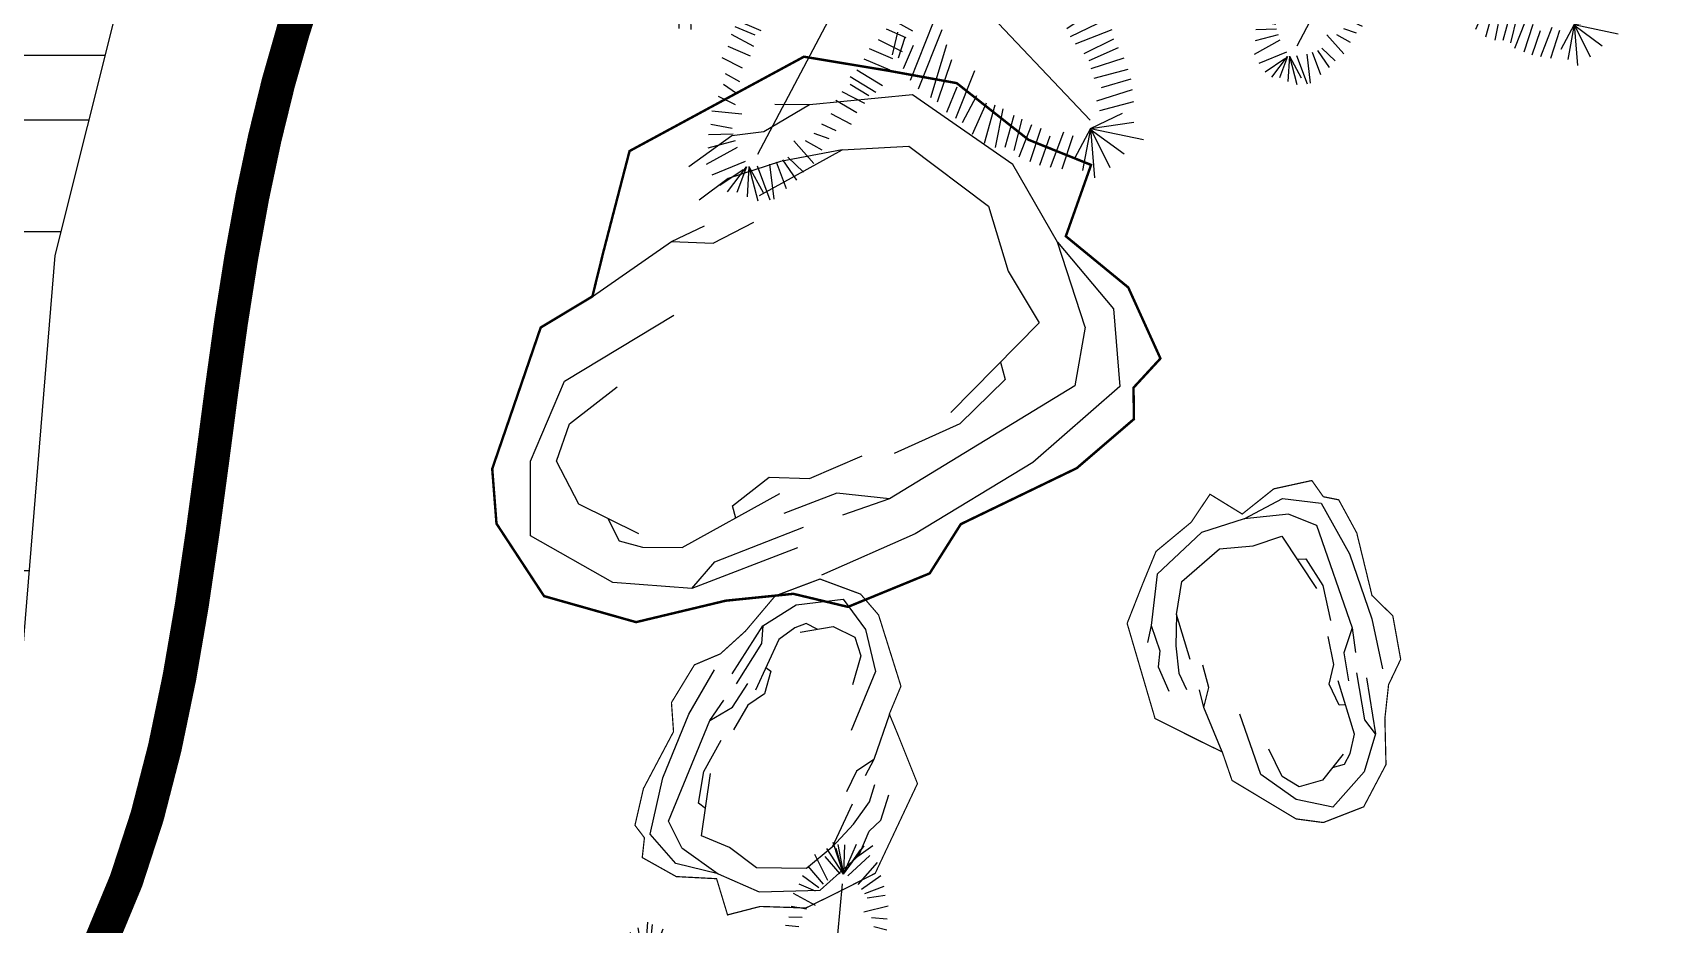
# Model space of a CAD drawing. Extents: x 302512 to 1034855, y -184136 to 410364.
# Drawn here: x 563410 to 568247, y 54136 to 56767 of the extents above; entities that cross this region are included whole.
import ezdxf

# ---------------------------------------------------------------- set-up
doc = ezdxf.new("R2010")
doc.units = 0
doc.header["$MEASUREMENT"] = 0
doc.linetypes.add('ACAD_ISO04W100', pattern=[30.5, 24, -3, 0.5, -3])
for name, color, linetype in [('_DWGTOLN', 7, 'Continuous'), ('F', 5, 'Continuous'), ('树', 80, 'Continuous'), ('水', 120, 'Continuous'), ('环境', 8, 'Continuous'), ('红线', 20, 'Continuous'), ('道路线', 161, 'Continuous')]:
    doc.layers.add(name, color=color, linetype=linetype)

# ---------------------------------------------------------------- blocks, each defined once
blk = doc.blocks.new('M_F15')
for p, q in [((-81.9454059945001, 483.6525579526096), (-113.6309115628774, 533.2662440708191)), ((-104.4587915299271, 531.8963583796794), (-81.9454059945001, 483.6525579526096)), ((-93.0075386403023, 534.2787682773123), (-81.9454059945001, 483.6525579526096)), ((-81.9454059945001, 483.6525579526096), (-59.09848882151164, 541.0686364855683)), ((-81.9454059945001, 483.6525579526096), (-73.32917202415229, 540.4134737637178)), ((-81.9454059945001, 483.6525579526096), (-63.05993556987414, 532.9908167884514)), ((-74.39900240463612, 482.9714111716439), (-45.21615323580772, 526.7830634944476)), ((-105.8377881156539, 466.1170081378186), (-139.5192633542465, 505.1070747927588)), ((-81.9454059945001, 483.6525579526096), (-121.6030472779348, 520.0747937773849)), ((-88.02905933707552, 482.9714111716439), (-121.142834016202, 505.9072918547427)), ((-81.9454059945001, 483.6525579526096), (-105.4585047571745, 524.3651670480831)), ((-52.99254935400131, 472.5335253517896), (-29.62063354822021, 518.4510669189513)), ((-111.8982279383417, 458.2108195338496), (-145.8490550445331, 482.0464083663155)), ((-45.21615323580772, 466.3074180206495), (-17.9560393709271, 497.5752952792445)), ((-37.3970296664138, 460.0355304885452), (-8.214180497585403, 480.9113021282519)), ((-117.9891978261221, 450.2499557342999), (-151.3199176075614, 463.5352726674737)), ((-48.53934455334274, 267.0939526876573), (-79.8330389566072, 467.2734899063817)), ((-31.58609630336832, 453.7636429564409), (-2.360519683339589, 466.3074180206495)), ((-122.1303308528422, 442.7696792006336), (-153.5085762711278, 447.9548827746985)), ((-31.58609630336832, 428.721873028986), (7.381339190002109, 449.5976446686927)), ((-116.1374942658222, 418.4555649716331), (-158.9684830085862, 429.3992971412517)), ((-129.789852079437, 408.6781536090166), (-157.2548304479369, 406.1993811552511)), ((-15.99057661577899, 422.4957656978459), (11.26953724909981, 426.661763985594)), ((-8.214180497585403, 407.8918815902434), (15.15773530819752, 407.8918815902434)), ((-133.8453758227388, 392.6376269723114), (-156.5381580141966, 387.044409218317)), ((-2.360519683339589, 391.1821082382867), (21.01139612244333, 393.2879974826428)), ((-135.530066510064, 375.0125400877005), (-158.7268166777631, 371.4640193255418)), ((5.415876434853999, 372.4122258429361), (38.52965111397862, 376.5782241306842)), ((-138.5886101264568, 354.9270694019306), (-171.7371555154878, 351.0474361944234)), ((5.415876434853999, 351.5364542032294), (40.49511386912673, 357.8083417353355)), ((9.304074493951703, 336.9325700956288), (46.30604723217402, 341.0985683833769)), ((-384.5062691857966, 263.9481191743562), (-393.7379548136869, 318.118141381754)), ((-376.8484047152979, 260.5136657134772), (-384.8847971936593, 315.7786735444006)), ((-370.4058597239509, 266.1509367563176), (-364.638491684711, 313.2557747305327)), ((-133.8730613595126, 319.5478713341272), (-170.7968227986748, 314.7377393777842)), ((-133.5927536663439, 334.6578992219966), (-169.1536180020103, 332.3526010014193)), ((13.23500000424792, 311.8908001681739), (56.04790610551572, 320.2685769446343)), ((17.12319806334563, 322.3286859880263), (48.27150998732213, 328.6005735201325)), ((-418.0225635458355, 292.717311076598), (-419.7146645583052, 290.8105871800781)), ((-392.5423569287868, 270.8460103295602), (-407.752751604321, 303.8908403125224)), ((-358.4422906107175, 261.4643631574909), (-348.1339626727531, 308.7989647709201)), ((-345.6188381309021, 259.4575591612975), (-335.2700561231941, 306.8135919445831)), ((-334.5960605237397, 252.0483536201264), (-318.7457688453796, 297.9187830835417)), ((-318.9711731442221, 249.3497729593128), (-302.2005419490542, 297.8836467141537)), ((-298.8062634040107, 237.9835269649993), (-275.5523893331265, 296.5763453529016)), ((-281.3409408055013, 236.2115924666687), (-258.9874041709427, 292.103210082083)), ((-131.6969267132845, 294.293033095315), (-175.270705234796, 292.1816596298759)), ((-137.970070993475, 303.4971194364462), (-169.7142333883476, 302.1325452256806)), ((19.04593336729522, 299.3928053049294), (61.90156691976154, 307.7248018804257)), ((-374.8798419088362, 255.6851372740057), (-438.000966007703, 268.8885484412003)), ((-387.591514744965, 266.5963839438373), (-426.0892261703866, 283.4500904579254)), ((-269.4180695766354, 227.1033452776192), (-237.0430029912113, 272.8794507207258)), ((-256.615800529953, 211.8366263694061), (-219.5779242073259, 266.7072738020306)), ((-134.3480674624298, 280.7675654553514), (-177.9523760490301, 278.6015167943315)), ((22.9341314263911, 280.6229229095788), (63.82430222371113, 282.6830319529709)), ((24.89959418153921, 263.9131495576203), (61.90156691976154, 266.0190388019782)), ((383.1692724840723, 201.3316148394661), (379.2810744249746, 266.0190388019782)), ((396.7993294165117, 203.437504083824), (400.6875274756094, 268.0791478453702)), ((414.3175844080488, 199.2257255951099), (422.1367079774427, 268.0791478453702)), ((-372.907476107699, 253.9921288040114), (-445.3519996959676, 259.3232937982484)), ((-379.6705731393522, 248.0424715980607), (-440.3909127529914, 237.8754977451572)), ((-114.1863065028247, 71.93872651200945), (-368.6158484789303, 247.4366166022846)), ((-238.250384309742, 208.3656502231988), (-205.8755615389418, 249.7415132459391)), ((-221.7667949162933, 195.0491677719347), (-193.0114111747589, 252.1563828399667)), ((-133.6313950286894, 261.6125935184173), (-173.8264045417454, 253.8272658214028)), ((-131.5408696658815, 244.918005382644), (-167.971618954376, 238.1076263690702)), ((-8.247149853683368, 9.352799324080479), (-46.13699185977566, 251.7265804548606)), ((32.67599029973462, 247.2491564066277), (71.64342579310505, 251.4151546943758)), ((285.8361386530451, 184.6218414875093), (262.4642228472621, 240.9772688745234)), ((283.8706758978969, 240.9772688745234), (291.6470720160905, 186.7277307318654)), ((305.2771289485299, 190.8937290196136), (297.5007328303363, 249.3092654500197)), ((324.7608466952152, 195.0597273073618), (313.0962525179239, 245.1432671622715)), ((340.3563663828027, 197.1656165517179), (322.795383940067, 259.7471512698721)), ((352.0209605600958, 201.3316148394661), (342.2791016867523, 259.7471512698721)), ((365.6510174925352, 197.1656165517179), (361.7628194334375, 257.641262025516)), ((424.0594432813923, 195.0597273073618), (437.6895002138317, 255.581152982124)), ((435.7667649098821, 195.0597273073618), (455.2077552053688, 253.4752637377678)), ((437.8582097770468, 186.2982342442192), (476.4827280939699, 247.8187747401626)), ((-373.3108490840168, 227.138481647009), (-437.8141507082619, 201.8154382174089)), ((-374.1900030872093, 237.6971957865389), (-434.0509469635144, 221.4095066955342)), ((-208.0234905489178, 186.9053232264323), (-172.8469890637934, 231.9896520049206)), ((-197.0209588368598, 175.1336317459609), (-158.2242868785997, 217.6873357402546)), ((-135.1033812585138, 226.877231688708), (-173.9354936680738, 221.5967377274592)), ((34.64145305488273, 211.7695006593203), (75.53162385220094, 218.0413881914246)), ((38.52965111397862, 228.4334938103129), (69.67796303795694, 230.5393830546691)), ((196.2366734890129, 215.9354989470685), (221.5740520499421, 161.6859608044106)), ((235.2041089823815, 167.9578483365149), (215.7203912356963, 224.2674955225648)), ((250.7569012187705, 176.289844912013), (227.3849854129894, 222.2073864791728)), ((268.2751562103076, 178.3957341563691), (246.8687031596746, 228.4334938103129)), ((440.2775785629856, 187.248581133832), (481.4938949745156, 236.8451700832647)), ((455.8701346999114, 193.3734585448055), (488.7850625439678, 219.5025368538245)), ((-368.8317705027948, 209.6866567839825), (-427.7731063061619, 182.8616847233043)), ((-360.5902196206935, 198.628173137984), (-415.9316308460329, 164.910090353811)), ((-182.3573149526765, 169.6532314918823), (-145.4420199123997, 202.4583733131058)), ((-128.5209674118341, 191.9581703648346), (-169.723912877369, 188.2622366514915)), ((-136.2841039695995, 207.2074478122613), (-167.0312862375649, 201.797929552431)), ((38.52965111397862, 197.1656165517179), (85.27348272554445, 201.3316148394661)), ((170.9420223792804, 138.7500801213118), (149.5355693286456, 197.1656165517179)), ((192.3484754299152, 147.08207669681), (165.0883615650346, 205.497613127216)), ((204.055797058405, 161.6859608044106), (178.7184184974758, 209.6636114149642)), ((452.085670987095, 191.8868917430755), (504.275124700227, 174.6858380949107)), ((461.9430006139028, 195.7589275423106), (498.2638199568864, 193.7303869233801)), ((493.1978603934604, 208.0360797273624), (492.3050937297048, 210.4239175648327)), ((-348.7080462761969, 185.0982523587136), (-400.3276830850245, 153.3518372013459)), ((-346.0087029491169, 171.1036984423645), (-393.0676215933636, 135.1490480227803)), ((-128.8012751050028, 176.848142476967), (-175.1838196148274, 169.7066510180448)), ((-164.9331778677824, 154.6591385625979), (-131.6789572791658, 189.8765298661729)), ((-150.3104756825887, 140.3568222979302), (-114.2138784952804, 183.7043529474777)), ((-92.91767042833635, 130.3838627457844), (-141.7139697985822, 179.5860335996749)), ((-134.7472258059497, 124.3768955552423), (-100.5112720122725, 171.1388348117525)), ((-112.5619551026884, 130.4714597560796), (-118.4992788551608, 189.7600742626455)), ((-95.50421038266722, 134.9819872583721), (-107.6269970734938, 185.0589791294224)), ((36.56418835883233, 165.8519590921587), (79.41982191129864, 170.0179573799069)), ((38.52965111397862, 182.5617324441173), (91.08441608858993, 186.7277307318654)), ((87.53713505935048, 39.1374546400184), (406.5672658211224, 179.5379345197416)), ((139.7937104553039, 122.0403067693551), (116.421794649521, 182.5617324441173)), ((154.9061947198879, 111.5590481061354), (131.97458688591, 190.8937290196136)), ((437.6895002138317, 170.0179573799069), (474.691472952054, 138.7500801213118)), ((445.4658963320253, 186.7277307318654), (498.0633887578369, 167.9578483365149)), ((447.4313590871734, 178.3957341563691), (486.3560671293453, 151.2480749845581)), ((-336.8668146306918, 162.746415568854), (-383.9466728934458, 117.9320926576183)), ((-327.7051680464065, 149.9511337939148), (-366.5013523754187, 116.1979146403519)), ((-125.3063667480365, 162.6686133379335), (-177.3309923877332, 154.1364863862455)), ((-114.0598624447466, 107.4130155266666), (-166.9367798773983, 144.8778324336399)), ((-119.3991394444365, 146.9147492119719), (-162.0064679041297, 140.7037565018873)), ((-107.1690812555098, 119.3599965718131), (-155.1419779562493, 162.8601273127842)), ((40.49511386912673, 145.021967653418), (91.08441608858993, 153.3539642289143)), ((418.2057824671465, 153.3539642289143), (451.3195571462711, 117.8743084816069)), ((429.9131040956363, 159.6258517610186), (466.9150768338586, 128.3121943014594)), ((-314.9028989997241, 134.6844148857017), (-362.8819133461548, 100.4665625950602)), ((-349.1386089787793, 92.3227180495578), (-304.8409149791132, 124.5903338832504)), ((-300.2597448252691, 120.4412862719564), (-339.1175666571598, 73.40672103651923)), ((-118.2309407506873, 125.7493049568311), (-169.3441955468952, 121.7324840591154)), ((-0.3909069553155859, 65.89812702484414), (19.89524826645356, 127.6501188822094)), ((46.30604723217402, 128.3121943014594), (71.64342579310505, 130.4180835458155)), ((389.0229332983181, 128.3121943014594), (429.9131040956363, 80.33454369090578)), ((408.5066510450033, 140.8101891647038), (443.5431610280775, 103.2704243740045)), ((-286.5371362617789, 107.8380116551671), (-320.7323921710886, 65.49774598887961)), ((-119.8741455473537, 108.134443333196), (-144.9792466854487, 104.1155605661315)), ((-6.248717742439112, -3.122762666953349), (36.07445969408946, 116.7943197493805)), ((20.61368331915946, 51.80463341380346), (51.08032674618516, 104.1897975150059)), ((37.48196257796553, 45.50336730856907), (70.29529475607342, 101.3859776128629)), ((346.16729974585, 103.2704243740045), (377.3156116698265, 44.85488794359844)), ((365.6510174925352, 107.4364226617527), (390.9456686022659, 57.39866300780886)), ((379.2810744249746, 113.7083101938588), (418.2057824671465, 67.79076862669717)), ((-276.4753960557919, 93.34368823234945), (-306.1096899858967, 51.19542972421368)), ((-261.8319980667147, 83.5008020389705), (-302.4695551527475, 39.92350775020896)), ((-285.9859657592988, 26.60702529894479), (-249.9091268378488, 74.392554849921)), ((-6.248717742439112, -3.122762666953349), (-94.85556970490325, 86.46229600323386)), ((-6.248717742439112, -3.122762666953349), (89.21897577950222, 91.1695898949256)), ((301.3889308894341, 72.00254711540947), (324.7608466952152, 19.81311801614356)), ((315.0189878218735, 80.33454369090578), (352.0209605600958, 28.19089479260583)), ((334.5027055685587, 88.6665402664039), (355.9091586191935, 40.68888965585029)), ((-241.7082738401168, 58.91239761370161), (-272.2429052065472, 14.06293833307609)), ((-223.3228555394217, 55.40366498642834), (-262.1809211859363, 3.968857330624814)), ((-61.47868802312769, 24.7082645880073), (-113.1294514805377, 53.68200002248159)), ((-5.812025743356571, -2.814611742729539), (-88.58661081040736, 54.28082190675559)), ((252.7223639739186, 49.02088623134659), (268.2751562103076, 3.149124865150952)), ((274.1288170245534, 57.39866300780886), (285.8361386530451, 9.421012397255254)), ((285.8361386530451, 67.79076862669717), (305.2771289485299, 13.58701068500341)), ((-205.9391725242731, 40.38814088728759), (-247.5375231968574, -5.87402886275413)), ((-190.3756788330102, 28.80845656496604), (-233.7744605636235, -18.45587230968704)), ((8.79872231751142, 4.485834407392758), (70.56543769070413, 31.66845962929074)), ((211.8321931766004, 36.52289136810214), (237.1268442863311, -15.62075753019963)), ((233.2386462272334, 42.79477890020644), (254.6450992778682, -9.39465019905947)), ((-215.8566075094041, -40.58114540723363), (-251.7684364181241, 6.966011898757642)), ((-233.9957886550201, 18.50596058387782), (-203.0555205438741, -32.75508652054668)), ((-176.5919203958892, 20.68604318932012), (-219.1310625745446, -28.29875850306598)), ((-6.248717742439112, -3.122762666953349), (114.456331894371, 3.149124865150952)), ((-8.247149853683368, -2.814611742729539), (-328.0917545151624, -186.8767077362336)), ((-257.8994091567274, -73.34841453285662), (-291.683422859358, -22.54663245244046)), ((-242.9467065963854, -62.23224599352034), (-272.5787550494133, -16.58188643444919)), ((-231.4396195100817, -48.85648529566788), (-256.5550349965815, -3.868898374996206)), ((-68.54534159039213, -9.39465019905765), (-123.0655693201516, -5.182871710345353)), ((-68.54534159039213, -21.89264506230393), (-123.0655693201516, -30.22464163780023)), ((-6.248717742439112, -3.122762666953349), (-109.4355123877122, -46.93441498975699)), ((-3.376901633029775, -22.28246895966004), (-95.0087284656729, -401.2935985232143)), ((-53.39026215728518, -110.8982008132043), (-6.248717742439112, -3.122762666953349)), ((-24.03028666895443, -123.0450418944638), (-6.248717742439112, -3.122762666953349)), ((-6.248717742439112, -5.182871710345353), (24.8995941815374, -130.3917213476179)), ((6.363598207184623, -7.68157665941726), (363.4860959693815, -232.9763392554341)), ((149.5355693286456, -36.49652916990453), (176.7956831935262, -15.62075753019963)), ((161.2001635059387, -42.76841670201065), (184.5720793117198, -21.89264506230393)), ((176.7956831935262, -48.99452403315081), (202.0903343032569, -21.89264506230393)), ((213.7549284805482, -61.53829909735941), (246.8687031596746, -19.78675581794778)), ((-273.9373489884529, -86.00041685812175), (-318.1194121172812, -47.00307681140293)), ((-303.6074176090951, -40.3245564430872), (-262.8851897331951, -77.00131859710018)), ((194.3139381850633, -55.26641156525511), (221.5740520499421, -23.99853430666008)), ((223.4967873538917, -71.97618491721369), (256.6105620330163, -40.66252745765451)), ((242.9805051005769, -76.14218320496184), (266.3524209063598, -46.93441498975881)), ((-298.6862310924407, -111.6398846136799), (-340.8778404568548, -62.19592956076849)), ((-288.2501614986286, -99.86094343594596), (-323.3467187478927, -62.27563525617734)), ((-106.5682160031629, -79.50776081916956), (-148.2916209472569, -68.87204980447314)), ((40.49511386912491, -69.87029567285572), (59.93610416461161, -113.6819479956612)), ((258.5760247881644, -82.41407073706614), (285.8361386530451, -53.20630252186311)), ((262.4642228472621, -99.07806388806057), (299.4661955854845, -61.53829909735941)), ((281.9052131427488, -103.2440621758087), (309.1653270076276, -67.81018662946553)), ((-308.6435724664843, -119.0066784763585), (-351.7308177141003, -78.37703403129672)), ((-114.091636735604, -94.55693720189447), (-164.9377255990603, -80.62732448079987)), ((-93.68189365691615, -94.38387449028596), (-64.4667528673217, -144.4363973421514)), ((297.5007328303363, -111.6218389522692), (330.614507509461, -74.03629396060569)), ((305.2771289485299, -122.0139445711575), (350.0554978049477, -84.47417978045814)), ((-325.9940558448452, -144.8751547022712), (-377.5507173105798, -105.6133213069734)), ((-312.7760612158836, -132.6469325227881), (-360.8348672610737, -95.73117787616138)), ((-119.051231227977, -108.292870133424), (-164.4317473467927, -96.33669632012788)), ((-120.3537145456266, -123.349265863555), (-160.9436465201798, -115.3617716788558)), ((-110.8146513698557, -108.6681812138941), (-79.39565503894119, -155.5170810032614)), ((315.0189878218735, -130.3917213476198), (361.7628194334375, -97.01795484466857)), ((330.614507509461, -140.8296071674722), (367.6164802476833, -109.515949707913)), ((-341.5956115129338, -171.9166703025166), (-403.1334147414345, -140.0571156481237)), ((-335.335307557445, -155.0217914816621), (-391.1856196029748, -122.2437067792507)), ((-160.8719414042516, -138.4265989524483), (-126.6852398170813, -184.7652320058805)), ((-129.6700495298282, -137.7024067861985), (-159.6823035977595, -129.1049239577915)), ((-145.7200568458993, -134.4924366226223), (-112.3962276956281, -170.9401903062808)), ((-126.8383714226875, -121.381169273347), (-97.40550496767173, -159.8495226229097)), ((340.3563663828027, -149.1616037429685), (377.3156116698265, -119.9538355277655)), ((346.16729974585, -159.5994895628228), (389.0229332983181, -132.4518303910118)), ((-343.5622648886292, -182.3278004304866), (-401.417250477467, -159.9353450000817)), ((-205.3177805909054, -167.2154849310591), (-177.3966396805354, -211.718305971759)), ((-187.5451328278014, -155.6755362459389), (-164.8512985480429, -215.4509157314133)), ((-173.0331383196135, -148.9970158776232), (-142.7089598699131, -197.4782200653353)), ((-130.5542365132005, -157.387749486923), (-168.6205302825711, -148.0725012708263)), ((-128.8992379732335, -175.7022788053673), (-164.4172528206927, -165.1168464889579)), ((39.83957457218094, -160.1266282242905), (79.84887782875921, -170.6432005733277)), ((106.2037038056587, -151.2570176460613), (94.22760083607318, -241.7201520095805)), ((120.8144514053693, -158.5574659368449), (108.6388278632076, -251.0297851509822)), ((353.9864233152439, -172.0974844260672), (398.7647921716598, -147.0557144986124)), ((367.6164802476833, -182.5353702459197), (406.5411882898552, -159.5994895628228)), ((-350.0835713984652, -192.0506570640955), (-409.426482143228, -175.6571844466034)), ((-268.6125417544663, -190.41044828132), (-251.5443781013419, -251.0943737925481)), ((-251.0576196567836, -190.4546690985044), (-234.6055456651029, -248.3587516930202)), ((-238.2565326912554, -182.6286102118174), (-210.7903196119314, -231.5080936893482)), ((-223.9437201810797, -168.7680836339932), (-192.7804696832009, -227.1756520697018)), ((-132.7253594960657, -192.0864285668958), (-171.8849382000899, -180.137474101004)), ((41.9625502426552, -177.106019443816), (72.71945348323425, -182.4599907056509)), ((59.02782414131434, -177.6364677441816), (59.73279859314243, -211.9645125545358)), ((71.2086725058889, -182.8351467740467), (69.4867476579384, -214.1253890997905)), ((85.80732187167087, -191.1335853934361), (80.42112911847835, -227.8121915029769)), ((132.9900716931134, -178.0253210085666), (129.1157416355964, -258.6925805654209)), ((365.6510174925352, -203.4111418856264), (412.3948491040992, -174.2033736704234)), ((373.4274136107288, -215.9091367488709), (418.2057824671465, -190.8673668214178)), ((-342.2668491115419, -200.9329261322691), (-416.5795603859842, -196.4767380163539)), ((-342.2668491115419, -200.9329261322691), (-410.2574115647913, -206.7510860225884)), ((-342.2668491115419, -200.9329261322691), (-399.9158490925092, -222.466687744718)), ((-342.2668491115419, -200.9329261322691), (-394.3368692400509, -230.4470969791437)), ((-342.2668491115419, -200.9329261322691), (-383.7921751659178, -244.6945462389413)), ((-342.2668491115419, -200.9329261322691), (-371.3242630518107, -260.2952446948511)), ((-342.2668491115419, -200.9329261322691), (-362.2765989273394, -258.8841162464832)), ((-342.2668491115419, -200.9329261322691), (-341.8779312381703, -258.4690720396593)), ((-330.3575572057671, -207.5964447964052), (-325.0009193582682, -255.7434339623906)), ((-317.3953084098412, -206.9268912632651), (-312.0006503947297, -255.0993812852121)), ((-305.6652389368028, -200.6976518966967), (-294.6449102950573, -247.961595892888)), ((-289.8450247705005, -199.6298190737343), (-278.1848060785887, -249.6381211084154)), ((-135.4426487660839, -211.0612252273368), (-178.5808596625466, -204.3439151429502)), ((24.69441663883481, -210.9644893704044), (61.27283941889436, -216.9310413858457)), ((34.17198720396482, -195.2057882657318), (72.48949207400801, -203.426821728608)), ((145.1656952352751, -197.4931784259679), (140.0964749618179, -262.3890495754222)), ((181.6925626073444, -204.7936243710737), (172.1749622490061, -279.1451278127024)), ((366.9325895575203, -244.8883887435986), (406.5411882898552, -211.7431384611227)), ((-134.2214938785528, -224.7898669260667), (-177.3350640582867, -218.1301267727686)), ((-141.4233935932789, -233.2869361286866), (-172.8504536135806, -228.6078542305895)), ((20.99108190973493, -227.3768286674058), (61.44114429509136, -233.7047485567145)), ((162.9625056364148, -234.1680830837704), (157.1577911490222, -273.6967160193926)), ((366.9325895575203, -244.8883887435986), (426.0249060365404, -220.0751350366208)), ((-140.3310610189692, -264.7347009677505), (-175.4554202488798, -258.7206456908498)), ((-139.0285777013196, -249.6783052376195), (-175.2462218658839, -241.0305437109255)), ((8.073049023247222, -257.458014231579), (49.77415066636058, -270.2701254667736)), ((15.15998052541909, -245.6367527068942), (56.908365871981, -258.4078065033664)), ((193.7981237831391, -239.3934276782602), (183.1290263521532, -282.8082143778174)), ((210.0778466661923, -246.348857276289), (201.3813592791394, -295.6800479465655)), ((223.050872678954, -245.9380144189381), (221.6708507128806, -304.3540378830148)), ((235.6769120008012, -248.3200490676099), (238.7785187657664, -305.6713709338001)), ((253.5661733578381, -253.989618964335), (252.1967357358026, -302.4438836952559)), ((266.1564451580434, -256.4002282730344), (266.4056443085592, -303.5066761977378)), ((282.049810361772, -260.7190083117675), (275.771897088307, -311.0597326869993)), ((296.6889086790779, -262.4612394822416), (293.1357739160758, -313.6429529343804)), ((329.9867342370489, -259.6571863574845), (323.5036965571326, -314.3933694568223)), ((344.6076101569524, -261.3607706740258), (341.0544753939503, -312.5424841261647)), ((366.9325895575203, -244.8883887435986), (354.9618349472821, -293.0887968374154)), ((366.2655262823973, -245.6031117128896), (423.4106135179973, -268.7124877199312)), ((366.9325895575203, -244.8883887435986), (445.5317369108379, -241.3606370492816)), ((366.9325895575203, -244.8883887435986), (408.1103950208835, -292.7662632762294)), ((366.9325895575203, -244.8883887435986), (390.3459027933914, -313.0846248586276)), ((366.9325895575203, -244.8883887435986), (370.807514558297, -307.1583334975767)), ((-147.4206380989745, -284.369764970188), (-179.9811710888171, -277.0424662420919)), ((1.543106962506499, -281.9509167372125), (37.90594103827243, -289.9662661514321)), ((10.84758166669781, -268.2454844236818), (41.16851663859416, -277.7425793141574)), ((311.9428904730958, -270.3380378037436), (307.7980578930947, -315.3270129172251)), ((-146.480816194271, -304.6650244292287), (-169.1788479127572, -298.708467198021)), ((-3.852026153128463, -296.0677171480547), (30.37825040732423, -305.9761801358454)), ((-144.2951986853077, -338.7464955180858), (-171.3499708956224, -333.4071462779939)), ((-146.6498265423797, -322.3696369893569), (-168.6326816256023, -314.432349617553)), ((-15.73460848615105, -334.6818914568939), (7.288597264023338, -339.2220693088257)), ((-6.03665835663196, -316.8288641223571), (26.45932697393073, -324.437316831627)), ((-131.7410012210057, -349.8989290127156), (-175.4820661180111, -356.3003438687447)), ((-23.30479196045235, -350.6873340489456), (-0.06120664588888758, -353.1331856710131)), ((-140.2453842533796, -373.4523939454648), (-171.9939652913981, -375.3254192274744)), ((-136.9097940963729, -381.3249639241694), (-171.4477990042433, -391.0493016470045)), ((-48.72821861842567, -368.9571005700964), (-12.15937768320509, -393.7961573786324)), ((-32.56677382129055, -364.397237754838), (-5.89230803020655, -371.3931097104996)), ((-131.6853662996746, -389.8795311724807), (-167.94415085947, -410.0313176548516)), ((-126.485579219705, -398.3765284897072), (-164.0623944153085, -433.6277700530882)), ((-66.21673178663332, -404.9098967265472), (-42.37845517202913, -438.8588366839358)), ((-57.78419361980559, -399.4907116703034), (-30.94621381262004, -423.305819627918)), ((-51.34881909061005, -393.8613711730413), (-23.59640990270782, -409.3947032657325)), ((-109.8961622812894, -415.4638611733262), (-152.2233735862701, -446.7609336883143)), ((-109.9545621447887, -428.0858079202208), (-137.5483010672378, -458.6596317475942)), ((-124.1927467523365, -464.6657018002552), (-106.2932155365161, -422.4374863647081)), ((-106.2932155365161, -422.4374863647081), (-110.5735382185612, -462.5215328923859)), ((-103.2914307984593, -421.3654019107726), (-73.71965851195455, -452.9111707090869)), ((-103.2914307984593, -421.3654019107726), (-78.09819271132983, -466.3929489760394)), ((-103.2914307984593, -421.3654019107726), (-94.74026293923998, -464.945518654451)), ((-91.3954690587525, -417.0770640950341), (-61.21085585940273, -460.7347254691595)), ((-74.60198625001249, -410.2880243440686), (-56.1636336111369, -458.3992935433835))]:
    blk.add_line(p, q)
at = {"width": 0.8, "flags": 9}
for tag, p in [('YSIZE', (-3.124358871218647, 3.12276266695153)), ('XSIZE', (-3.124358871218647, 9.36828800085641))]:
    blk.add_attdef(tag, p, '', height=0.2, dxfattribs=at)

msp = doc.modelspace()

# ---------------------------------------------------------------- hatches: boundary and pattern name
at = {"layer": '水'}
h = msp.add_hatch(dxfattribs=at)
h.set_pattern_fill('AR-RROOF,_O', color=256, scale=1000)
h.set_pattern_definition([(0, (509471.4933334838, -11821.67426260607), (2200, 1000), [15000, -2000, 5000, -1000]), (0, (510801.4933334839, -11321.67426260607), (-1000, 1330), [3000, -330, 6000, -750]), (0, (509971.4933334838, -10971.67426260607), (5200, 670), [8000, -1400, 4000, -1000])])
h.paths.add_polyline_path([(568193.6887246061, 65415.35686005982), (566740.2570442804, 64906.00833280482), (566226.5375630993, 63237.57935178548), (565061.1308074559, 60959.00851633567), (562815.0365677538, 58975.45861803419), (561264.784709451, 58768.90187696199), (559984.0723450823, 58363.97485499587), (559855.6658079645, 58141.51566449611), (560721.2293951781, 57641.90032992756), (560817.511866421, 56862.83800107751), (560013.0725115137, 56763.41924318453), (560446.6414104537, 55833.03355095601), (559059.0272284445, 55186.39167106408), (558495.9107499622, 56353.66327329725), (558355.5133775732, 56300.35907352436), (557274.5645032017, 56405.36312987593), (556828.8436465841, 55199.78805973008), (556149.7112752589, 54893.62667138169), (555968.1006945192, 54446.26047814438), (556131.7125270634, 53649.37198214707), (555988.4830806728, 53062.96265052364), (555685.6365982888, 52973.88535831227), (555996.8502879572, 51915.81580044781), (557111.2988036352, 51593.43485283599), (558682.4126899347, 51813.2392161492), (559246.8337664187, 52856.38106753048), (560534.5663803292, 53756.74727724123), (561813.4839752775, 53489.41296036641), (562644.9529468778, 53561.66555089848), (563329.6607078065, 54327.96024949972), (563475.163790436, 56109.13674423941), (563813.7193324243, 57461.25189767958), (564641.5459643797, 58619.41112171668), (565777.6227077581, 59308.62312813295), (566699.4163549973, 60327.82800034467), (566806.5760098404, 62476.37312934006), (567609.9772077155, 63896.79360252616), (568661.9391866461, 64007.20440532143)])
h.paths.add_polyline_path([(555812.3362415549, 53290.7845938304), (563798.2119477696, 53290.7845938304), (563798.2119477696, 55282.31001755921), (555812.3362415549, 55282.31001755921)], flags=25)
at = {"layer": '环境', "ltscale": 100}
h = msp.add_hatch(dxfattribs=at)
h.set_pattern_fill('HONEY', color=256, scale=3000, style=0)
h.set_pattern_definition([(0, (-609984.0939585507, -119640.7769003473), (562.5, 324.759525), [375, -750]), (120, (-609984.0939585507, -119640.7769003473), (-562.4999987709674, 324.7595271287468), [374.9999999999996, -749.9999999999992]), (59.99999999999999, (-609984.0939585507, -119640.7769003473), (1.229032667304786e-06, 649.5190521287468), [-750, 375])])
edge = h.paths.add_edge_path()
edge.add_arc((562248.991016234, 272765.7674313413), 7500.000000000591, 246.4218215158383, 293.578178472733)
edge.add_line((565248.9910155782, 265891.9038886207), (565248.9910155188, 213780.1426968197))
edge.add_arc((309717.8237180443, 235107.9804630727), 256419.6835740063, 352.07480595441814, 355.2288823084872, ccw=False)
edge.add_arc((559250.2881577646, 192001.3899833885), 8932.05680310269, 60.20637723547677, 100.1983798931832)
edge.add_arc((388101.8866039104, 227753.9859557406), 171697.0331586907, 350.9654260162014, 355.4130349489621)
edge.add_line((559248.9910155185, 214023.0046718472), (559248.9910155188, 265891.903889219))
edge = h.paths.add_edge_path()
edge.add_arc((582481.6358504812, 4292.71120035039), 31665.18905745992, 92.4112957643199, 103.27756382902339, ccw=False)
edge.add_arc((302225.328432882, -12259.73411984746), 283056.3086596581, 9.802202898345437, 24.78775890573573)
edge.add_arc((633513.8329496356, 144868.879243603), 83671.43250289056, 157.1420249398304, 207.3609636445097, ccw=False)
edge.add_arc((557018.4983046936, 186191.2111667172), 8841.070137210278, 226.0356989597429, 266.0733673441928, ccw=False)
edge.add_arc((633078.188308937, 145012.0374263976), 89266.5384395419, 157.0443401566653, 206.2319194681609)
edge.add_arc((304569.6859698978, -11472.93846316297), 274619.4039808304, 9.766456076263182, 25.223384796735388, ccw=False)

# ---------------------------------------------------------------- linework, layer by layer
msp.add_lwpolyline([(575209.1350311514, 35111.45435897913, -0.04744859887034229), (581149.3981224683, 35929.86247350927, 0.06548016852272572), (559202.8307738926, 106413.9241308677, -0.2226971271688835), (556413.0703584391, 177370.8949494286, -0.1764964550842413), (550880.9386454413, 179827.6522096406, 0.2179784892052562), (553005.0082405577, 105555.7233725593, -0.06754601975452626), (575209.1350311514, 35111.45435897913)], format="xyb", close=True)
at = {"layer": '_DWGTOLN'}
for p, q in [((565703.0719018711, 56554.19095946493), (565568.3642821801, 56474.27381807857)), ((565703.0719018711, 56554.19095946493), (565600.5214664224, 56554.89378678123)), ((566007.0143672866, 56583.65536399977), (565703.0719018711, 56554.19095946493)), ((566303.2896925262, 56378.53808960895), (566007.0143672866, 56583.65536399977)), ((565473.6140666398, 56463.09289260977), (565346.7066547165, 56371.29199046933)), ((565568.3642821801, 56474.27381807857), (565473.6140666398, 56463.09289260977)), ((565555.1338669641, 56287.05147643131), (565798.7202418637, 56421.43046198785)), ((565798.7202418637, 56421.43046198785), (565617.0200357408, 56387.18485057337)), ((565798.7202418637, 56421.43046198785), (565996.0209049936, 56431.90856810973)), ((565996.0209049936, 56431.90856810973), (566231.3663610157, 56254.8129071109)), ((565617.0200357408, 56387.18485057337), (565462.8118612295, 56336.97709884157)), ((566434.4142920619, 56149.16543697123), (566303.2896925262, 56378.53808960895)), ((565462.8118612295, 56336.97709884157), (565377.5250205859, 56272.49497508543)), ((566231.3663610157, 56254.8129071109), (566289.1029828002, 56063.16075273516)), ((565417.9980303755, 56146.02777150512), (565538.7683895192, 56208.29498889693)), ((565295.7557832238, 56150.80898635357), (565392.7429415893, 56197.46547296329)), ((565061.8240572931, 55988.75980490877), (565295.7557832238, 56150.80898635357)), ((565295.7557832238, 56150.80898635357), (565417.9980303755, 56146.02777150512)), ((566516.6482138648, 55897.94885221374), (566434.4142920619, 56149.16543697123)), ((566434.4142920619, 56149.16543697123), (566599.8893564246, 55952.586408982)), ((566289.1029828002, 56063.16075273516), (566380.6599509073, 55910.71113722085)), ((564979.0985082311, 55738.91882067337), (565302.0259228282, 55933.87725505198)), ((566599.8893564246, 55952.586408982), (566619.3207999284, 55723.45089213434)), ((566380.6599509073, 55910.71113722085), (566120.3255625593, 55646.31366730051)), ((566516.6482138648, 55897.94885221374), (566485.7716779376, 55724.6494494254)), ((564878.7268455499, 55503.00079095835), (564979.0985082311, 55738.91882067337)), ((564993.9339104207, 55612.62732199917), (565134.7785879401, 55722.07814044191)), ((566485.7716779376, 55724.6494494254), (565938.9496880028, 55391.233633989)), ((566619.3207999284, 55723.45089213434), (566361.8080764096, 55498.75168335834)), ((564955.6396733988, 55502.47366854816), (564993.9339104207, 55612.62732199917)), ((564879.0511892573, 55282.16637703031), (564878.7268455499, 55503.00079095835)), ((565021.7502907884, 55375.83076006174), (564955.6396733988, 55502.47366854816)), ((566361.8080764096, 55498.75168335834), (566015.097478224, 55288.18251847458)), ((565783.2696133426, 55408.07430652867), (565627.0157528883, 55348.02199577785)), ((565938.9496880028, 55391.233633989), (565783.2696133426, 55408.07430652867)), ((565938.9496880028, 55391.233633989), (565800.5332202888, 55342.8893634252)), ((566986.1087578364, 55332.56870770064), (567099.5065928344, 55392.96124706196)), ((567099.5065928344, 55392.96124706196), (567213.5779273708, 55378.54260785697)), ((565198.5940873979, 55287.8632603343), (565021.7502907884, 55375.83076006174)), ((567117.5334708029, 55346.55414333008), (566986.1087578364, 55332.56870770064)), ((567117.5334708029, 55346.55414333008), (567199.0502079146, 55313.36480106349)), ((567213.5779273708, 55378.54260785697), (567296.568847484, 55229.16676818271)), ((565423.4772744202, 55205.92405354808), (565684.6965932226, 55308.28911255766)), ((566015.097478224, 55288.18251847458), (565738.0732758156, 55165.86299060867)), ((566860.2614391039, 55292.39631714195), (566729.0338821326, 55168.93632588477)), ((566986.1087578364, 55332.56870770064), (566860.2614391039, 55292.39631714195)), ((567199.0502079146, 55313.36480106349), (567304.9994575633, 55011.17304875428)), ((565122.5793890505, 55144.44895210676), (564879.0511892573, 55282.16637703031)), ((565667.6800246091, 55247.18578662764), (565355.1722966084, 55127.08114946517)), ((566802.0874746896, 55147.71937078866), (566913.2523298513, 55244.31111050071)), ((566913.2523298513, 55244.31111050071), (567012.9938359137, 55252.53597593261)), ((567012.9938359137, 55252.53597593261), (567097.0966827195, 55281.39082091604)), ((567097.0966827195, 55281.39082091604), (567199.2047187202, 55126.49100507272)), ((565355.1722966084, 55127.08114946517), (565423.4772744202, 55205.92405354808)), ((567296.568847484, 55229.16676818271), (567363.3387801438, 55037.64998271433)), ((565355.1722966084, 55127.08114946517), (565122.5793890505, 55144.44895210676)), ((566729.0338821326, 55168.93632588477), (566711.7118136879, 55017.23847059614)), ((566786.6141762286, 55050.14933117805), (566802.0874746896, 55147.71937078866)), ((565663.6501833173, 55078.40176436683), (565802.5275290995, 55095.16783528472)), ((565802.5275290995, 55095.16783528472), (565868.1388165066, 55006.3582363766)), ((565564.8607438053, 55016.42659236526), (565663.6501833173, 55078.40176436683)), ((566786.6141762286, 55050.14933117805), (566784.3913113947, 54957.7264412996)), ((566826.894079448, 54917.0120417148), (566786.6141762286, 55050.14933117805)), ((565474.6610169386, 54875.41042217484), (565564.8607438053, 55016.42659236526)), ((565564.8607438053, 55016.42659236526), (565560.7399302844, 54964.43176305073)), ((565675.5718998534, 54998.12507274875), (565772.8511605595, 55015.14705231634)), ((565772.8511605595, 55015.14705231634), (565837.0181657946, 54983.76464578777)), ((565868.1388165066, 55006.3582363766), (565897.6833960917, 54881.61824811844)), ((566711.7118136879, 55017.23847059614), (566700.6625551507, 54967.16666885081)), ((566711.7118136879, 55017.23847059614), (566736.7271567893, 54943.02623655042)), ((567304.9994575633, 55011.17304875428), (567280.512721777, 54936.80656944407)), ((567304.9994575633, 55011.17304875428), (567314.1891004152, 54938.44325965829)), ((567363.3387801438, 55037.64998271433), (567394.2311538169, 54889.42117258231)), ((565560.7399302844, 54964.43176305073), (565485.9283640222, 54845.76515439956)), ((565837.0181657946, 54983.76464578777), (565854.2634884556, 54928.0630494394)), ((566784.3913113947, 54957.7264412996), (566792.8436102477, 54877.08027896611)), ((565854.2634884556, 54928.0630494394), (565830.0146072917, 54842.23666670593)), ((566736.7271567893, 54943.02623655042), (566732.3031142361, 54895.52800545376)), ((566881.5358561139, 54835.2333342185), (566863.6960250855, 54900.78798265191)), ((567280.512721777, 54936.80656944407), (567293.5652627626, 54854.13239931117)), ((565346.9502982895, 54755.89106342196), (565422.20795711, 54887.27753035503)), ((565897.6833960917, 54881.61824811844), (565825.4840769756, 54707.37707939645)), ((566732.3031142361, 54895.52800545376), (566763.9436759509, 54823.8893352882)), ((566792.8436102477, 54877.08027896611), (566815.4707329781, 54828.64516066638)), ((567341.8003224188, 54739.77194561018), (567319.0153709823, 54878.18935941154)), ((567347.1172936412, 54863.48980313743), (567373.2223825299, 54698.14145776891)), ((565475.8316356603, 54776.36423665175), (565520.9314999878, 54846.87231754302)), ((566866.4366498739, 54775.958375577), (566853.7473537489, 54828.25384308118)), ((566866.4366498739, 54775.958375577), (566881.5358561139, 54835.2333342185)), ((565269.80491775, 54568.31309753854), (565346.9502982895, 54755.89106342196)), ((565408.1628511735, 54736.98265363951), (565449.5531651203, 54797.48813825939)), ((565408.1628511735, 54736.98265363951), (565475.8316356603, 54776.36423665175)), ((565938.4604926058, 54756.50535163016), (565892.3318797385, 54621.90167977859)), ((566921.2546234903, 54644.65343595325), (566866.4366498739, 54775.958375577)), ((567034.7860128784, 54578.12049605564), (566973.1666167809, 54756.37810902926)), ((565286.8804556872, 54440.61180620349), (565408.1628511735, 54736.98265363951)), ((567373.2223825299, 54698.14145776891), (567341.8003224188, 54739.77194561018)), ((567373.2223825299, 54698.14145776891), (567340.4486974806, 54586.2211250675)), ((565892.3318797385, 54621.90167977859), (565841.7006467832, 54587.57989368774)), ((565892.3318797385, 54621.90167977859), (565867.120146669, 54574.36009089823)), ((567098.0888224521, 54572.1907195879), (567059.2727529529, 54652.48697703163)), ((567278.2573181797, 54638.36234564171), (567216.7815914749, 54561.07238912716)), ((565232.7594972893, 54401.49501961365), (565269.80491775, 54568.31309753854)), ((565384.3674832091, 54396.87239410117), (565410.7777495423, 54580.50926892873)), ((565841.7006467832, 54587.57989368774), (565811.5428454522, 54526.70150243741)), ((567139.6672098017, 54504.41241382976), (567034.7860128784, 54578.12049605564)), ((567147.9541547766, 54541.96626555524), (567098.0888224521, 54572.1907195879)), ((567216.7815914749, 54561.07238912716), (567147.9541547766, 54541.96626555524)), ((567340.4486974806, 54586.2211250675), (567247.6848108494, 54481.51735415834)), ((565880.2783717224, 54497.41759336198), (565895.494103219, 54548.66628976288)), ((565913.3247305593, 54443.4415946448), (565937.1960695465, 54518.0296860782)), ((565828.3067421602, 54490.1423030158), (565770.0866348713, 54363.81563300407)), ((565833.0830213847, 54431.47941199859), (565880.2783717224, 54497.41759336198)), ((567247.6848108494, 54481.51735415834), (567139.6672098017, 54504.41241382976)), ((565325.8357321662, 54361.68780919467), (565286.8804556872, 54440.61180620349)), ((565770.0866348713, 54363.81563300407), (565833.0830213847, 54431.47941199859)), ((565878.4945337797, 54410.84540618479), (565913.3247305593, 54443.4415946448)), ((565308.5245171846, 54315.00901912979), (565232.7594972893, 54401.49501961365)), ((565466.4310149436, 54362.64568407612), (565384.3674832091, 54396.87239410117)), ((565847.9591945854, 54338.72872203449), (565878.4945337797, 54410.84540618479)), ((565847.9591945854, 54338.72872203449), (565889.4533940968, 54368.8535100196)), ((565325.8357321662, 54361.68780919467), (565433.4317817963, 54284.93406210642)), ((565546.5029462326, 54302.60817694396), (565466.4310149436, 54362.64568407612)), ((565770.0866348713, 54363.81563300407), (565693.7622360555, 54301.0946497508)), ((565734.3315725918, 54236.74315014092), (565847.9591945854, 54338.72872203449)), ((565433.4317817963, 54284.93406210642), (565308.5245171846, 54315.00901912979)), ((565433.4317817963, 54284.93406210642), (565554.233686435, 54231.47128598113)), ((565693.7622360555, 54301.0946497508), (565546.5029462326, 54302.60817694396)), ((565554.233686435, 54231.47128598113), (565734.3315725918, 54236.74315014092))]:
    msp.add_line(p, q, dxfattribs=at)
at = {"layer": '_DWGTOLN', "ltscale": 3}
for points in [[(566738.8214348261, 55805.72725235575, 7.2, 7.2, 0), (566659.2891453381, 55719.51681707271, 7.2, 7.2, 0), (566660.5697886044, 55626.83739067928, 7.2, 7.2, 0), (566491.8505485188, 55482.0867080327, 7.2, 7.2, 0), (566149.422591242, 55316.83767127752, 7.2, 7.2, 0), (566057.6161739563, 55171.55987391291, 7.2, 7.2, 0), (565816.2667469308, 55072.65644180519, 7.2, 7.2, 0), (565654.8321332559, 55111.22543384046, 7.2, 7.2, 0), (565455.4857841833, 55090.90276870011, 7.2, 7.2, 0), (565190.7356923828, 55027.65060263933, 7.2, 7.2, 0), (564919.1416680922, 55104.43716892877, 7.2, 7.2, 0), (564778.7376895418, 55318.3447498263, 7.2, 7.2, 0), (564766.1392423185, 55480.11181761057, 7.2, 7.2, 0), (564909.2790377697, 55897.13460767442, 7.2, 7.2, 0), (565061.8240572931, 55988.75980490874, 7.2, 7.2, 0), (565094.3637603493, 56120.64177016325, 7.2, 7.2, 0), (565171.526020187, 56417.84206035532, 7.2, 7.2, 0), (565686.3820706212, 56696.26890124254, 7.2, 7.2, 0), (565934.575435186, 56655.13359330794, 7.2, 7.2, 0), (566137.4393582095, 56618.25238522672, 7.2, 7.2, 0), (566349.1928925742, 56451.17698815273, 7.2, 7.2, 0), (566534.0281710238, 56376.95673007052, 7.2, 7.2, 0), (566459.4853778742, 56166.49398987957, 7.2, 7.2, 0), (566643.7468755785, 56015.38074081499, 7.2, 7.2, 0), (566738.8214348261, 55805.72725235575, 7.2, 7.2, 0)], [(567185.821463061, 55445.56520842644, 3.6, 3.6, 0), (567219.6740455672, 55397.67566141058, 3.6, 3.6, 0), (567265.1261767518, 55388.62674977872, 3.6, 3.6, 0), (567318.2932739963, 55291.01529913882, 3.6, 3.6, 0), (567363.3496232161, 55106.32376464606, 3.6, 3.6, 0), (567424.8036611471, 55046.26616406579, 3.6, 3.6, 0), (567447.9702299765, 54917.92611267591, 3.6, 3.6, 0), (567412.2580317854, 54843.01406885052, 3.6, 3.6, 0), (567401.384975457, 54743.41602144077, 3.6, 3.6, 0), (567404.675892046, 54607.35525643878, 3.6, 3.6, 0), (567338.7761254174, 54482.5670620591, 3.6, 3.6, 0), (567219.5222205517, 54436.24278371799, 3.6, 3.6, 0), (567139.1060696705, 54446.96980336212, 3.6, 3.6, 0), (566950.1328716427, 54560.49681576769, 3.6, 3.6, 0), (566921.2546234903, 54644.65343595327, 3.6, 3.6, 0), (566860.163833049, 54674.33232713651, 3.6, 3.6, 0), (566722.893891628, 54743.08892602441, 3.6, 3.6, 0), (566640.4961497013, 55023.90946787308, 3.6, 3.6, 0), (566686.5202683778, 55140.97695030647, 3.6, 3.6, 0), (566725.732119842, 55236.32331572354, 3.6, 3.6, 0), (566829.5344193089, 55322.42511321485, 3.6, 3.6, 0), (566885.1222697403, 55405.05787065238, 3.6, 3.6, 0), (566980.2526879687, 55346.63696872079, 3.6, 3.6, 0), (567073.3798194603, 55420.96203700139, 3.6, 3.6, 0), (567185.821463061, 55445.56520842644, 3.6, 3.6, 0)], [(565209.0458849036, 54332.93763572475, 3.6, 3.6, 0), (565215.5021208196, 54391.22762691982, 3.6, 3.6, 0), (565187.5057089711, 54428.15972616363, 3.6, 3.6, 0), (565212.5096777494, 54536.46271352214, 3.6, 3.6, 0), (565301.3690054842, 54704.52537264908, 3.6, 3.6, 0), (565295.252327864, 54790.23476781893, 3.6, 3.6, 0), (565363.0908945496, 54901.61603900985, 3.6, 3.6, 0), (565439.5191720917, 54933.95632041991, 3.6, 3.6, 0), (565513.7480848973, 55001.24720320094, 3.6, 3.6, 0), (565601.5786640923, 55105.21427136767, 3.6, 3.6, 0), (565733.6881241025, 55154.83244620349, 3.6, 3.6, 0), (565853.6401905322, 55110.34723125731, 3.6, 3.6, 0), (565906.6785593535, 55048.95702270756, 3.6, 3.6, 0), (565972.7053803927, 54838.62464045969, 3.6, 3.6, 0), (565938.4604926058, 54756.50535163016, 3.6, 3.6, 0), (565964.4653040089, 54693.76245527934, 3.6, 3.6, 0), (566021.52486949, 54551.23276470399, 3.6, 3.6, 0), (565896.806593911, 54286.47831934858, 3.6, 3.6, 0), (565784.6891420968, 54229.44594308821, 3.6, 3.6, 0), (565692.0822836773, 54184.14176593878, 3.6, 3.6, 0), (565557.2920286643, 54188.61659100039, 3.6, 3.6, 0), (565460.8717386127, 54163.69051261467, 3.6, 3.6, 0), (565428.4765836142, 54270.52380418364, 3.6, 3.6, 0), (565309.4873690902, 54276.72422527656, 3.6, 3.6, 0), (565209.0458849036, 54332.93763572475, 3.6, 3.6, 0)]]:
    msp.add_lwpolyline(points, format="xyseb", dxfattribs=at)
at = {"layer": '_DWGTOLN'}
for points in [[(566266.1587895232, 55794.42293739806), (566280.3569669639, 55743.92062661063), (566146.1443779916, 55612.64331248848), (565953.1527967295, 55524.83306116986)], [(565485.167718146, 55334.96455185943), (565475.1700894074, 55370.87443159931), (565583.9889404043, 55455.25558666783), (565703.168885031, 55451.43430911782), (565857.9389351761, 55518.47515365948)], [(565107.6267867272, 55333.11317099209), (565140.8191594877, 55268.00907963094), (565209.7945142713, 55248.50798755726), (565326.9934797586, 55247.70476163218), (565615.6846621785, 55406.96667605755)], [(567142.006188463, 55213.2622539419), (567168.1830342712, 55214.93277868294), (567218.3641828113, 55135.60094149488), (567241.154641974, 55032.06499295622)], [(565725.6117198942, 55006.88106850901), (565692.9444580334, 55023.24930246617), (565659.3932901575, 55010.6480257824), (565611.9719662643, 54976.22014883645), (565542.9712662589, 54826.50160473742)], [(567285.1420993697, 54783.40835270088), (567266.5391786855, 54782.26846110368), (567236.6384027096, 54844.28760340493), (567250.9485340423, 54902.16536668314), (567234.3238356727, 54984.84353924892)], [(565574.1664015773, 54894.18918243542), (565588.8391659113, 54882.69666323235), (565570.0500382641, 54816.45921839934), (565520.9362940862, 54782.65898949977), (565478.5060021464, 54709.77736533701)], [(567246.6346035448, 54598.60489387978), (567281.9343054263, 54608.03888176633), (567298.6705333774, 54639.73070585189), (567311.2980948832, 54696.95487348422), (567263.5595671106, 54854.7451520646)], [(565395.9833369071, 54477.64019267791), (565375.2925985493, 54493.76195609209), (565390.3995831043, 54586.4089586237), (565442.0590489947, 54678.98539867497)]]:
    msp.add_lwpolyline(points, dxfattribs=at)
at = {"layer": 'F'}
for p, q in [((563813.7193324243, 57461.25189767958), (563475.163790436, 56109.13674423943)), ((563475.163790436, 56109.13674423943), (563329.6607078065, 54327.96024949971))]:
    msp.add_line(p, q, dxfattribs=at)
at = {"layer": 'F', "const_width": 100}
msp.add_lwpolyline([(564228.7662129243, 56925.8085781516), (564179.2545809442, 56775.38137993391), (564134.6574113888, 56618.83330884465), (564094.4596318731, 56455.24062694219), (564058.146170012, 56283.67959628493), (564025.2019534204, 56103.22647893126), (563995.1119097132, 55912.95753693953), (563967.1465215846, 55712.60937241209), (563939.7184920451, 55504.55994762678), (563911.0260791844, 55291.84756490547), (563879.2675410924, 55077.51052656997), (563842.6411358585, 54864.58713494212), (563799.3451215728, 54656.11569234368), (563747.5777563249, 54455.13450109647), (563685.5372982045, 54264.68186352233), (563611.9172883786, 54087.31417474308), (563527.3924003238, 53923.6602010802)], dxfattribs=at)
at = {"layer": '环境'}
msp.add_open_spline([(564455.3597812227, 77635.29027326778), (564488.788013061, 77528.48403308261), (564521.9765695976, 77422.36394989816), (564595.3139719695, 77187.7009532915), (564635.3603831229, 77059.44813425269), (564754.758484269, 76676.74818894721), (564833.3691253343, 76424.35931392852), (564942.0449033417, 76074.95569365355), (564972.5315314715, 75976.88416611077), (565026.910317305, 75801.86672963295), (565050.8203882875, 75724.88197539176), (565094.9171058408, 75582.84909490915), (565115.1080137254, 75517.79527317395), (565152.5738634297, 75397.0480547226), (565169.8506667691, 75341.35386301624), (565204.3947245025, 75229.96929854457), (565221.6628632625, 75174.27593784977), (565273.4551645892, 75007.19248624926), (565307.9672121624, 74895.79902581475), (565411.4513393175, 74561.6040937478), (565480.3714077675, 74338.78804753558), (565686.8952315256, 73670.27291490813), (565824.2624955871, 73224.50705963955), (566235.1927030084, 71886.87168188114), (566507.5857876998, 70994.66043354897), (567048.0330500863, 69209.00669144129), (567316.0869904377, 68315.5623301256), (567795.9302328099, 66698.04254470649), (568008.6791231998, 65974.24406669463), (568429.9031919809, 64525.43132469105), (568638.3788944127, 63800.41420203098), (569050.4192567116, 62348.96918427851), (569253.9831582347, 61622.54317439999), (569556.3563953033, 60527.39159119979), (569657.2316972129, 60159.25807193597), (569832.3847945654, 59514.87562325876), (569906.9909525728, 59238.72167462157), (570055.3301051883, 58686.16179387365), (570129.0643922999, 58409.75927708182), (570347.8838713004, 57584.21617026906), (570491.6793503026, 57034.71729291335), (570917.8028033976, 55384.81774563412), (571194.8676643369, 54283.0146380323), (571698.4175245231, 52223.61251601914), (571926.7082087889, 51266.45514075598), (572349.5175181143, 49447.10168722633), (572545.1095445943, 48585.14808473783), (572831.0644303535, 47293.27626125317), (572924.8799302164, 46864.08397052938), (573099.2344450576, 46056.14174289652), (573180.0289653183, 45677.44339518214), (573290.147051123, 45155.25426931004), (573320.2403815389, 45011.91447446821), (573392.1893307676, 44667.67384735739), (573433.9198330515, 44466.75084564718), (573498.0550399546, 44155.99137081311), (573520.635730322, 44046.19868894876), (573565.6495358851, 43826.57888923027), (573588.0820647068, 43716.75475963904), (573655.1599750356, 43387.24023962638), (573699.5856612104, 43167.50780986529), (573832.0115406066, 42508.14661517227), (573919.1605078259, 42068.35419548268), (574188.3046330193, 40692.74078120664), (574366.5621612545, 39756.19288882846), (574676.4407339527, 38088.39858880755), (574809.6706609693, 37357.46737222071), (575040.4940181004, 36069.55658181338), (575138.9922686035, 35512.76685594139), (575236.3908309299, 34955.75055891043)], degree=3, knots=[2163.060082576637, 2163.060082576637, 2163.060082576637, 2163.060082576637, 2484.103015110416, 2484.103015110416, 2876.907671981048, 2876.907671981048, 3662.516985722312, 3662.516985722312, 3969.898393366967, 3969.898393366967, 4211.636955142837, 4211.636955142837, 4416.007616668151, 4416.007616668151, 4590.902313272778, 4590.902313272778, 4765.797009877405, 4765.797009877405, 5115.586403086659, 5115.586403086659, 5815.165189505166, 5815.165189505166, 7214.322762342183, 7214.322762342183, 10012.63790801622, 10012.63790801622, 12810.95305369025, 12810.95305369025, 15074.26941940894, 15074.26941940894, 17337.58578512763, 17337.58578512763, 19600.90215084633, 19600.90215084633, 20746.00460976926, 20746.00460976926, 21604.1205896485, 21604.1205896485, 22462.23656952775, 22462.23656952775, 24165.95751933136, 24165.95751933136, 27573.39941893858, 27573.39941893858, 30524.68532145703, 30524.68532145703, 33175.8175486654, 33175.8175486654, 34493.68771843991, 34493.68771843991, 35655.33047613355, 35655.33047613355, 36094.73807427184, 36094.73807427184, 36710.41490398964, 36710.41490398964, 37046.72708533192, 37046.72708533192, 37383.0392666742, 37383.0392666742, 38055.66362935875, 38055.66362935875, 39400.91235472787, 39400.91235472787, 42261.45699381926, 42261.45699381926, 44490.54798446715, 44490.54798446715, 46186.78270696267, 46186.78270696267, 46186.78270696267, 46186.78270696267], dxfattribs=at)
at = {"layer": '红线', "linetype": 'ACAD_ISO04W100', "ltscale": 300}
msp.add_lwpolyline([(526614.1056598078, 57739.93576582476, 0.1228223012912935), (573421.1974288491, 34615.40699107385, 0.1228221733022996)], format="xyb", dxfattribs=at)
msp.add_open_spline([(566597.0732639448, 80823.72067944554), (566743.9423325397, 80359.43808058905), (566883.9788451865, 79915.32811207208), (567154.1130195672, 79056.09963854635), (567284.2109938886, 78640.98014809843), (567450.2796211466, 78109.65350723255), (567489.0591223619, 77985.4746641519), (567604.679583797, 77614.94161447964), (567680.8025656361, 77370.5906885562), (567788.0192006223, 77025.96011169208), (567819.5444727421, 76924.56877092342), (567882.2252963572, 76722.86902302911), (567913.3817951444, 76622.55841294373), (567970.1644666209, 76439.65610615374), (567995.7996491622, 76357.05059147731), (568083.9404797831, 76072.9296370782), (568146.4085331205, 75871.39081351971), (568333.6734274265, 75266.62769460562), (568458.3309960857, 74863.25674876885), (568831.5781198216, 73652.50728190818), (569079.4419879904, 72844.49210019724), (569733.3572317513, 70697.93392010534), (570136.9486183545, 69357.70720761805), (570857.175963379, 66924.49154637451), (571175.8362725617, 65832.62858144077), (571803.1655831593, 63643.98296550033), (572111.8371285798, 62547.19726018398), (572512.8438586416, 61089.92326086364), (572610.6332797988, 60731.913020098), (572736.8119311137, 60266.32065338199), (572765.8234435783, 60159.01617466903), (572861.049381539, 59805.9566567475), (572926.9888573501, 59560.1237070529), (573058.1870217908, 59068.25325833401), (573123.4460975064, 58822.21466498112), (573318.1962524657, 58083.79207119439), (573446.6602430264, 57591.10131781641), (573827.8874594918, 56111.82819747203), (574076.4858295766, 55124.04541117349), (574805.1693389188, 52156.10643731244), (575268.1429275975, 50171.36067379627), (575799.3436318941, 47762.77062476985), (575890.5342075503, 47344.23420223128), (576060.290743063, 46555.38070366927), (576139.0916357299, 46185.11614383536), (576259.072044825, 45614.96444234625), (576300.8511755844, 45415.20763917197), (576378.4451257815, 45041.90711658576), (576414.3212353028, 44868.37030367472), (576485.688959487, 44521.29134183342), (576521.1828533828, 44347.7411919774), (576627.1081928131, 43827.06107954541), (576696.9832661687, 43479.90159662208), (576904.4915573532, 42438.32296180772), (577040.0074216384, 41743.80517817789), (577426.2888131258, 39726.14878891851), (577670.391499911, 38402.80045401212), (578003.1790985926, 36543.80253285216), (578097.8919725223, 36008.12857337762), (578191.5536320314, 35472.48339025141)], degree=3, knots=[0, 0, 0, 0, 1230.460677616465, 1230.460677616465, 2460.921355232929, 2460.921355232929, 2839.502119377308, 2839.502119377308, 3596.663647666065, 3596.663647666065, 3913.317805291507, 3913.317805291507, 4227.454986286307, 4227.454986286307, 4486.346410115286, 4486.346410115286, 5117.657514419969, 5117.657514419969, 6380.279723029334, 6380.279723029334, 8905.524140248064, 8905.524140248064, 13080.65521733525, 13080.65521733525, 16467.1346103402, 16467.1346103402, 19853.61400334515, 19853.61400334515, 20955.32946452871, 20955.32946452871, 21285.17825762265, 21285.17825762265, 22040.32893862934, 22040.32893862934, 22795.47961963602, 22795.47961963602, 24305.78098164938, 24305.78098164938, 27326.38370567611, 27326.38370567611, 33367.58915372958, 33367.58915372958, 34637.23922675146, 34637.23922675146, 35759.24267425629, 35759.24267425629, 36364.09876403166, 36364.09876403166, 36889.28378028137, 36889.28378028137, 37414.46879653109, 37414.46879653109, 38464.83882903051, 38464.83882903051, 40565.57889402936, 40565.57889402936, 44566.99759118878, 44566.99759118878, 46186.78270696267, 46186.78270696267, 46186.78270696267, 46186.78270696267], dxfattribs=at)
at = {"layer": '道路线'}
msp.add_arc((557539.2799461421, 58932.64645432646), 12000, 245.6876083280351, 15.74457111867385, dxfattribs=at)

# ---------------------------------------------------------------- block references
at = {"layer": '树', "rotation": 345.7489351821573}
for p, xscale, yscale, zscale in [((565935.3908717193, 57146.47065980348), 2.02176, 2.02176, 2.02176), ((567462.8922464172, 57342.98792416858), 1.684800000000001, 1.684800000000001, 1.684800000000001), ((565736.7036536257, 53459.70719260228), 1.684800000000001, 1.684800000000001, 1.684800000000001)]:
    msp.add_blockref('M_F15', p, dxfattribs=dict(at, xscale=xscale, yscale=yscale, zscale=zscale))

doc.saveas('drawing.dxf')
